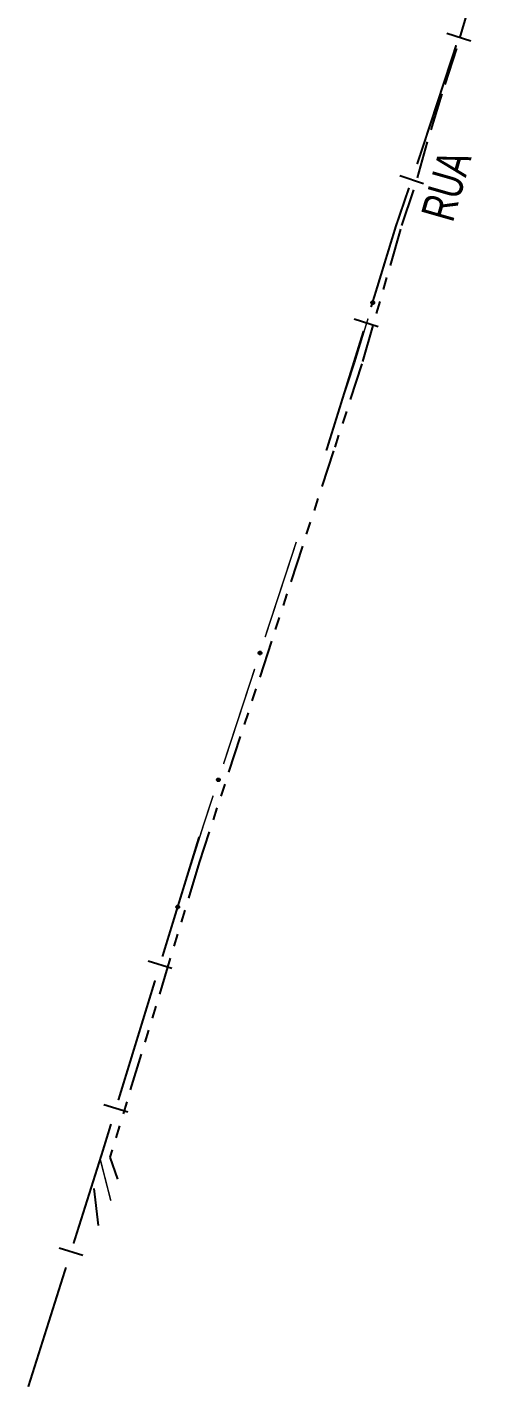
# Model space of a CAD drawing. Extents: x 208948 to 212966, y 4875285 to 4878160.
# Drawn here: x 209715.6 to 209772.4, y 4876643.4 to 4876806.4 of the extents above; entities that cross this region are included whole.
import ezdxf

# ---------------------------------------------------------------- set-up
doc = ezdxf.new("R2010")
doc.units = 0
doc.header["$LTSCALE"] = 1.5
doc.header["$MEASUREMENT"] = 0
doc.linetypes.add('TRACO_25', pattern=[8, 3, -1, 1, -1, 1, -1])
for name, color, linetype in [('LM-LIM-SETORES-BAIRROS', 7, 'CONTINUOUS'), ('SV-EIXO-RUA-N-PAV', 6, 'CONTINUOUS'), ('SV-RUA-NAO-PAV', 7, 'CONTINUOUS'), ('SV-TXT-RUA-N-PAV', 7, 'CONTINUOUS')]:
    doc.layers.add(name, color=color, linetype=linetype)
doc.styles.add('ARIAL', font='ARIAL.SHX')

msp = doc.modelspace()

# ---------------------------------------------------------------- linework, layer by layer
at = {"layer": 'LM-LIM-SETORES-BAIRROS', "const_width": 0.25}
for points in [[(209762.628, 4876791.067918), (209766.953631, 4876804.261095)], [(209762.267436, 4876790.011981), (209762.59058, 4876790.958331)], [(209762.59058, 4876790.958331), (209762.628, 4876791.067918)], [(209759.717011, 4876782.542879), (209761.298004, 4876787.172931)], [(209757.273859, 4876774.563649), (209759.685549, 4876782.440125)], [(209759.685549, 4876782.440125), (209759.717011, 4876782.542879)], [(209756.749974, 4876772.880728), (209757.047201, 4876773.835535)], [(209757.047201, 4876773.835535), (209757.273859, 4876774.563649)], [(209751.399899, 4876755.694201), (209755.858295, 4876770.016306)], [(209736.161788, 4876709.393767), (209731.761677, 4876695.053648)], [(209730.881655, 4876692.185624), (209726.481544, 4876677.845504)], [(209725.601522, 4876674.97748), (209724.7215, 4876672.109456)], [(209724.7215, 4876672.109456), (209724.545756, 4876671.536698)], [(209724.545756, 4876671.536698), (209721.112183, 4876660.66514)], [(209720.208681, 4876657.804426), (209715.691173, 4876643.500856)]]:
    msp.add_lwpolyline(points, dxfattribs=at)
at = {"layer": 'LM-LIM-SETORES-BAIRROS'}
for points in [[(209768.690526, 4876804.743999), (209765.839837, 4876805.678651)], [(209763.040673, 4876787.634565), (209760.201624, 4876788.603997)], [(209757.587732, 4876770.525274), (209754.723311, 4876771.416953)], [(209730.034325, 4876694.537651), (209732.902348, 4876693.657629)], [(209724.754192, 4876677.329507), (209727.622216, 4876676.449485)], [(209719.380659, 4876660.16332), (209722.241373, 4876659.259818)]]:
    msp.add_lwpolyline(points, dxfattribs=at)
at = {"layer": 'SV-EIXO-RUA-N-PAV', "const_width": 0.18}
for points in [[(209759.667748, 4876782.287789), (209761.178194, 4876786.757893)], [(209757.548614, 4876775.321369), (209759.585795, 4876782.018375)], [(209759.585795, 4876782.018375), (209759.667748, 4876782.287789)], [(209754.776603, 4876766.208692), (209756.38451, 4876771.494508)], [(209752.75783, 4876760.056403), (209754.628497, 4876765.757333)], [(209754.628497, 4876765.757333), (209754.776603, 4876766.208692)], [(209747.794184, 4876744.73837), (209747.487352, 4876743.786606)], [(209747.307895, 4876743.229946), (209744.061779, 4876733.333602)], [(209747.487352, 4876743.786606), (209747.307895, 4876743.229946)], [(209742.815086, 4876729.532845), (209742.503413, 4876728.582656)], [(209742.292078, 4876727.938364), (209739.079351, 4876718.129149)], [(209742.503413, 4876728.582656), (209742.292078, 4876727.938364)], [(209737.834341, 4876714.32784), (209736.900583, 4876711.476858)], [(209736.900583, 4876711.476858), (209736.631241, 4876710.654492)], [(209736.631241, 4876710.654492), (209734.192498, 4876702.894012)], [(209724.306688, 4876670.779749), (209725.544357, 4876665.935353)], [(209725.544357, 4876665.935353), (209725.580087, 4876665.795502)]]:
    msp.add_lwpolyline(points, dxfattribs=at)
at = {"layer": 'SV-EIXO-RUA-N-PAV'}
for points in [[(209756.819432, 4876773.302514), (209756.795801, 4876773.345334), (209756.784247, 4876773.386969), (209756.784606, 4876773.424467), (209756.793563, 4876773.457521), (209756.806536, 4876773.490305), (209756.826907, 4876773.520472), (209756.856933, 4876773.548946), (209756.899722, 4876773.572953), (209756.94315, 4876773.581985), (209756.979932, 4876773.5836), (209757.014937, 4876773.576245), (209757.046573, 4876773.563109), (209757.07721, 4876773.540913), (209757.105768, 4876773.510202), (209757.128866, 4876773.466592), (209757.139913, 4876773.425697), (209757.138614, 4876773.389436), (209757.130996, 4876773.354291), (209757.117351, 4876773.320981), (209757.097184, 4876773.291483), (209757.066211, 4876773.262785), (209757.022866, 4876773.240557), (209756.982204, 4876773.229074), (209756.945934, 4876773.229863), (209756.911503, 4876773.238142), (209756.878463, 4876773.250753), (209756.847286, 4876773.269969), (209756.819432, 4876773.302514)], [(209743.587811, 4876731.535438), (209743.61051, 4876731.492116), (209743.621159, 4876731.450241), (209743.619988, 4876731.412759), (209743.610317, 4876731.379907), (209743.596638, 4876731.347411), (209743.575619, 4876731.317692), (209743.544983, 4876731.289875), (209743.501684, 4876731.266801), (209743.458071, 4876731.258711), (209743.421262, 4876731.257893), (209743.386425, 4876731.266004), (209743.35508, 4876731.279822), (209743.324932, 4876731.302677), (209743.297045, 4876731.333999), (209743.274896, 4876731.378098), (209743.264738, 4876731.419223), (209743.266822, 4876731.455448), (209743.275199, 4876731.490419), (209743.289562, 4876731.523426), (209743.310363, 4876731.55248), (209743.34195, 4876731.580501), (209743.385766, 4876731.601785), (209743.426667, 4876731.612385), (209743.462912, 4876731.610811), (209743.497155, 4876731.601788), (209743.529914, 4876731.588464), (209743.560668, 4876731.568579), (209743.587811, 4876731.535438)], [(209738.606179, 4876716.330775), (209738.628897, 4876716.287463), (209738.639564, 4876716.245593), (209738.63841, 4876716.20811), (209738.628754, 4876716.175254), (209738.615089, 4876716.142753), (209738.594083, 4876716.113024), (209738.563459, 4876716.085193), (209738.520171, 4876716.0621), (209738.476561, 4876716.053991), (209738.439753, 4876716.053156), (209738.404912, 4876716.061252), (209738.373561, 4876716.075056), (209738.343403, 4876716.097898), (209738.315502, 4876716.129207), (209738.293334, 4876716.173297), (209738.283157, 4876716.214417), (209738.285225, 4876716.250643), (209738.293586, 4876716.285618), (209738.307935, 4876716.318632), (209738.328723, 4876716.347695), (209738.360298, 4876716.37573), (209738.404104, 4876716.397033), (209738.445001, 4876716.407651), (209738.481246, 4876716.406092), (209738.515494, 4876716.397085), (209738.548259, 4876716.383776), (209738.579022, 4876716.363904), (209738.606179, 4876716.330775)], [(209733.740997, 4876701.090076), (209733.764234, 4876701.04704), (209733.775404, 4876701.005301), (209733.774701, 4876700.967807), (209733.765441, 4876700.934837), (209733.752168, 4876700.902173), (209733.731521, 4876700.872195), (209733.701234, 4876700.843997), (209733.658227, 4876700.820385), (209733.614718, 4876700.811752), (209733.577922, 4876700.810474), (209733.542987, 4876700.818151), (209733.511472, 4876700.831576), (209733.481041, 4876700.854053), (209733.452765, 4876700.885025), (209733.430069, 4876700.928845), (209733.419398, 4876700.969839), (209733.42103, 4876701.006087), (209733.42897, 4876701.04116), (209733.44292, 4876701.074344), (209733.463358, 4876701.103656), (209733.494592, 4876701.132068), (209733.53814, 4876701.153897), (209733.578905, 4876701.165007), (209733.615167, 4876701.163884), (209733.64952, 4876701.15529), (209733.682443, 4876701.142375), (209733.713443, 4876701.122875), (209733.740997, 4876701.090076)]]:
    msp.add_lwpolyline(points, close=True, dxfattribs=at)
for points in [[(209756.784247, 4876773.386969), (209756.806536, 4876773.490305)], [(209756.789112, 4876773.36904), (209756.815089, 4876773.496632)], [(209756.795801, 4876773.345334), (209756.826907, 4876773.520472)], [(209756.807507, 4876773.326361), (209756.840171, 4876773.527512)], [(209756.819432, 4876773.302514), (209756.856933, 4876773.548946)], [(209756.835324, 4876773.286522), (209756.879102, 4876773.55703)], [(209756.847286, 4876773.269969), (209756.899722, 4876773.572953)], [(209756.864386, 4876773.264845), (209756.91968, 4876773.573212)], [(209756.878463, 4876773.250753), (209756.94315, 4876773.581985)], [(209756.895037, 4876773.24839), (209756.958388, 4876773.578553)], [(209756.911503, 4876773.238142), (209756.979932, 4876773.5836)], [(209756.929887, 4876773.236363), (209756.999423, 4876773.57748)], [(209756.945934, 4876773.229863), (209757.014937, 4876773.576245)], [(209756.965815, 4876773.232565), (209757.030357, 4876773.566644)], [(209756.982204, 4876773.229074), (209757.046573, 4876773.563109)], [(209757.004125, 4876773.2366), (209757.061519, 4876773.547181)], [(209757.022866, 4876773.240557), (209757.07721, 4876773.540913)], [(209757.044193, 4876773.25579), (209757.091093, 4876773.522496)], [(209757.066211, 4876773.262785), (209757.105768, 4876773.510202)], [(209757.081024, 4876773.283095), (209757.115504, 4876773.48084)], [(209757.097184, 4876773.291483), (209757.128866, 4876773.466592)], [(209757.107923, 4876773.310569), (209757.132991, 4876773.439864)], [(209757.117351, 4876773.320981), (209757.139913, 4876773.425697)], [(209743.289562, 4876731.523426), (209743.264738, 4876731.419223)], [(209743.299214, 4876731.533632), (209743.271352, 4876731.404909)], [(209743.310363, 4876731.55248), (209743.274896, 4876731.378098)], [(209743.326701, 4876731.560517), (209743.287947, 4876731.363565)], [(209743.34195, 4876731.580501), (209743.297045, 4876731.333999)], [(209743.364115, 4876731.587018), (209743.311451, 4876731.32139)], [(209743.385766, 4876731.601785), (209743.324932, 4876731.302677)], [(209743.404588, 4876731.605335), (209743.340483, 4876731.29607)], [(209743.426667, 4876731.612385), (209743.35508, 4876731.279822)], [(209743.442977, 4876731.60854), (209743.371217, 4876731.275937)], [(209743.462912, 4876731.610811), (209743.386425, 4876731.266004)], [(209743.478814, 4876731.603965), (209743.401909, 4876731.264434)], [(209743.497155, 4876731.601788), (209743.421262, 4876731.257893)], [(209743.513395, 4876731.591186), (209743.442911, 4876731.262473)], [(209743.529914, 4876731.588464), (209743.458071, 4876731.258711)], [(209743.543683, 4876731.574071), (209743.481725, 4876731.266974)], [(209743.560668, 4876731.568579), (209743.501684, 4876731.266801)], [(209743.572269, 4876731.55177), (209743.522644, 4876731.282273)], [(209743.587811, 4876731.535438), (209743.544983, 4876731.289875)], [(209743.599216, 4876731.511338), (209743.562205, 4876731.310942)], [(209743.61051, 4876731.492116), (209743.575619, 4876731.317692)], [(209743.616683, 4876731.468271), (209743.58795, 4876731.341271)], [(209743.621159, 4876731.450241), (209743.596638, 4876731.347411)], [(209738.307935, 4876716.318632), (209738.283157, 4876716.214417)], [(209738.317582, 4876716.328841), (209738.289777, 4876716.200107)], [(209738.328723, 4876716.347695), (209738.293334, 4876716.173297)], [(209738.345058, 4876716.355738), (209738.306391, 4876716.158769)], [(209738.360298, 4876716.37573), (209738.315502, 4876716.129207)], [(209738.38246, 4876716.382256), (209738.329913, 4876716.116605)], [(209738.404104, 4876716.397033), (209738.343403, 4876716.097898)], [(209738.422925, 4876716.400591), (209738.358957, 4876716.091298)], [(209738.445001, 4876716.407651), (209738.373561, 4876716.075056)], [(209738.461312, 4876716.403813), (209738.389699, 4876716.071178)], [(209738.481246, 4876716.406092), (209738.404912, 4876716.061252)], [(209738.497151, 4876716.399254), (209738.420396, 4876716.059689)], [(209738.515494, 4876716.397085), (209738.439753, 4876716.053156)], [(209738.531739, 4876716.38649), (209738.4614, 4876716.057746)], [(209738.548259, 4876716.383776), (209738.476561, 4876716.053991)], [(209738.562034, 4876716.369389), (209738.500212, 4876716.062264)], [(209738.579022, 4876716.363904), (209738.520171, 4876716.0621)], [(209738.59063, 4876716.3471), (209738.541124, 4876716.077581)], [(209738.606179, 4876716.330775), (209738.563459, 4876716.085193)], [(209738.617595, 4876716.30668), (209738.580673, 4876716.106268)], [(209738.628897, 4876716.287463), (209738.594083, 4876716.113024)], [(209738.635081, 4876716.263621), (209738.606404, 4876716.136608)], [(209738.639564, 4876716.245593), (209738.615089, 4876716.142753)], [(209733.44292, 4876701.074344), (209733.419398, 4876700.969839)], [(209733.452444, 4876701.084669), (209733.42619, 4876700.95561)], [(209733.463358, 4876701.103656), (209733.430069, 4876700.928845)], [(209733.479594, 4876701.111895), (209733.4433, 4876700.914475)], [(209733.494592, 4876701.132068), (209733.452765, 4876700.885025)], [(209733.516674, 4876701.138861), (209733.467328, 4876700.872597)], [(209733.53814, 4876701.153897), (209733.481041, 4876700.854053)], [(209733.556916, 4876701.157682), (209733.496674, 4876700.847641)], [(209733.578905, 4876701.165007), (209733.511472, 4876700.831576)], [(209733.595262, 4876701.161365), (209733.527656, 4876700.827893)], [(209733.615167, 4876701.163884), (209733.542987, 4876700.818151)], [(209733.631153, 4876701.157238), (209733.558489, 4876700.816773)], [(209733.64952, 4876701.15529), (209733.577922, 4876700.810474)], [(209733.665891, 4876701.144891), (209733.599512, 4876700.815324)], [(209733.682443, 4876701.142375), (209733.614718, 4876700.811752)], [(209733.69639, 4876701.128155), (209733.638267, 4876700.820309)], [(209733.713443, 4876701.122875), (209733.658227, 4876700.820385)], [(209733.725252, 4876701.106212), (209733.678993, 4876700.836117)], [(209733.740997, 4876701.090076), (209733.701234, 4876700.843997)], [(209733.752702, 4876701.066119), (209733.718193, 4876700.865277)], [(209733.764234, 4876701.04704), (209733.731521, 4876700.872195)], [(209733.770704, 4876701.023274), (209733.743557, 4876700.895925)], [(209733.775404, 4876701.005301), (209733.752168, 4876700.902173)]]:
    msp.add_lwpolyline(points, dxfattribs=at)
at = {"layer": 'SV-RUA-NAO-PAV', "linetype": 'TRACO_25'}
for points in [[(209772.410015, 4876821.05062, 12.922113), (209770.965215, 4876816.128692, 12.922113), (209768.635483, 4876809.426795, 12.971684), (209766.970648, 4876803.849597, 12.971684), (209765.222571, 4876798.438883, 12.971684), (209763.474494, 4876792.695201, 12.971684), (209761.855029, 4876786.918653, 13.021253), (209760.265194, 4876782.202864, 12.773405), (209755.653687, 4876766.078464, 12.773405), (209752.251078, 4876755.645309, 12.180874)], [(209752.251078, 4876755.645309, 12.180874), (209736.171112, 4876706.340571, 12.180874), (209725.478676, 4876671.009481, 12.245225), (209726.399272, 4876668.368629, 12.245225)], [(209724.100452, 4876662.806892, 12.116524), (209723.465948, 4876668.117756, 12.073623)]]:
    msp.add_polyline3d(points, dxfattribs=at)

# ---------------------------------------------------------------- texts
at = {"layer": 'SV-TXT-RUA-N-PAV', "style": 'ARIAL', "width": 0.7}
msp.add_text('RUA', height=4, rotation=74, dxfattribs=at).set_placement((209766.536414, 4876782.90754))

doc.saveas('drawing.dxf')
